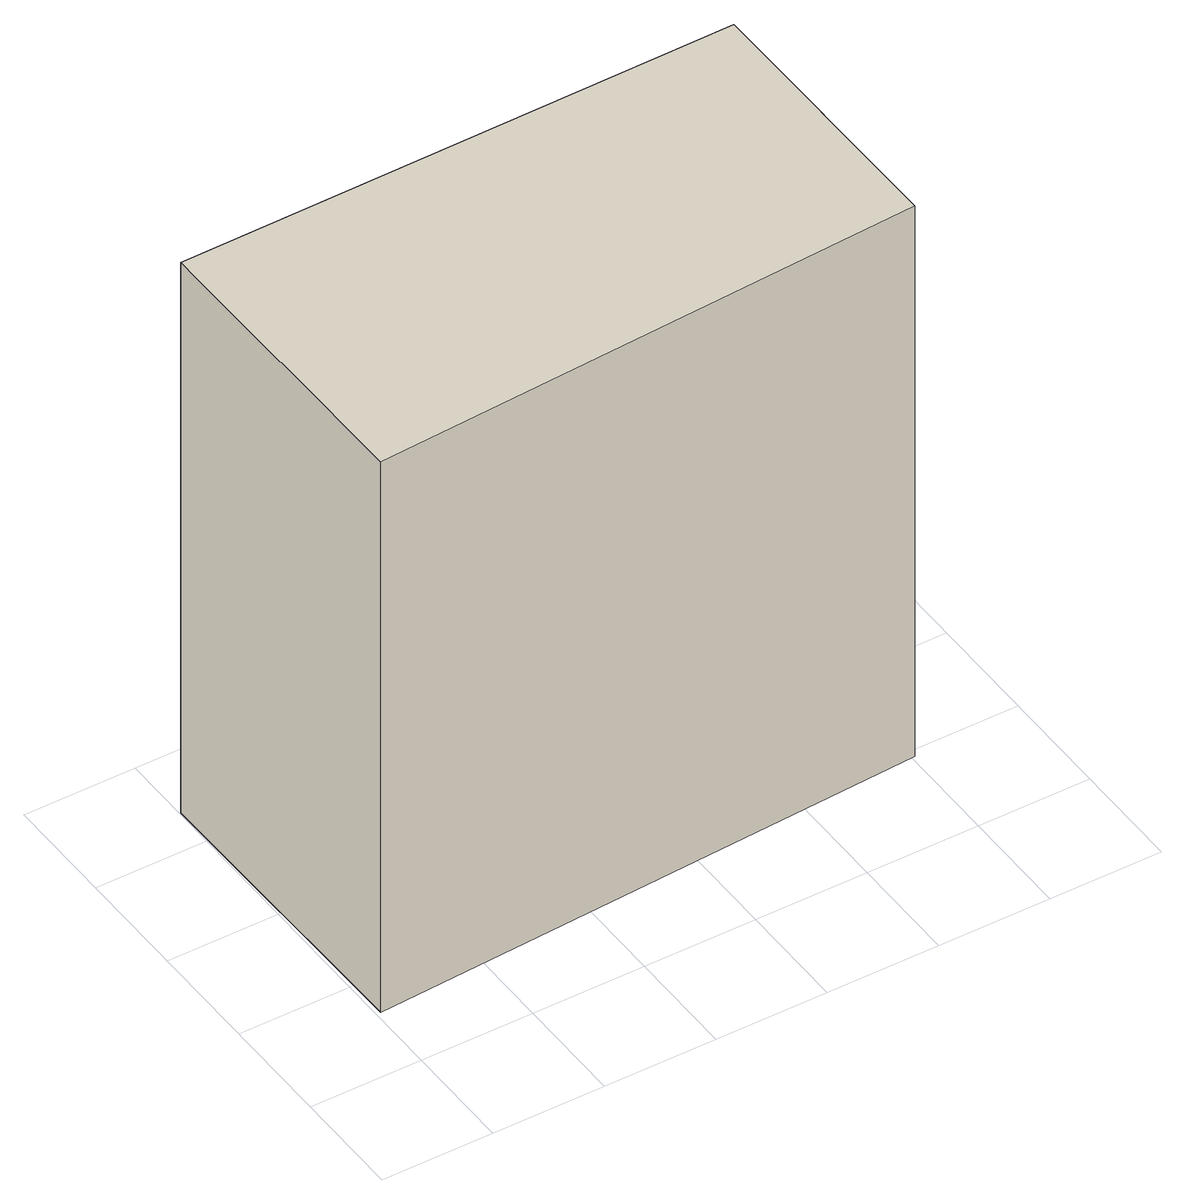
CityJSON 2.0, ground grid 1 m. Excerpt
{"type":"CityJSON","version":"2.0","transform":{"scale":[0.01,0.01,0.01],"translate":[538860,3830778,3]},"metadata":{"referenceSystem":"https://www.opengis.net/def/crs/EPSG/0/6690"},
"CityObjects":{
"building1":{"type":"Building","attributes":{"計測周辺長":15.26,"1/2500図郭":92,"区名":"住之江区","町丁目名称":"南港南３丁目","街区番号":10,"class":"3003","usage":"431","measuredHeight":5.5,"storeysAboveGround":1,"BuildingDetailAttribute.buildingRoofEdgeArea":13.12,"BuildingDetailAttribute.buildingStructureType":"603","BuildingDetailAttribute.buildingStructureOrgType":"3","BuildingDetailAttribute.detailedUsage":"1720","BuildingDetailAttribute.specifiedBuildingCoverageRate":0.6,"BuildingDetailAttribute.surveyYear":2017,"BuildingHighTideRiskAttribute.description":"1","BuildingHighTideRiskAttribute.rank":"2","BuildingHighTideRiskAttribute.depth":2.52,"BuildingIDAttribute.prefecture":"27","BuildingIDAttribute.city":"27125"},"geometry":[{"type":"Solid","lod":"1","boundaries":[[[[0,1,2,3]],[[2,4,5,3]],[[1,6,4,2]],[[0,7,6,1]],[[3,5,7,0]],[[4,6,7,5]]]]}]}
},
"vertices":[
[4,63,48],[1,338,48],[501,343,48],[503,93,48],[501,343,599],[503,93,599],[1,338,599],[4,63,599]
]}
